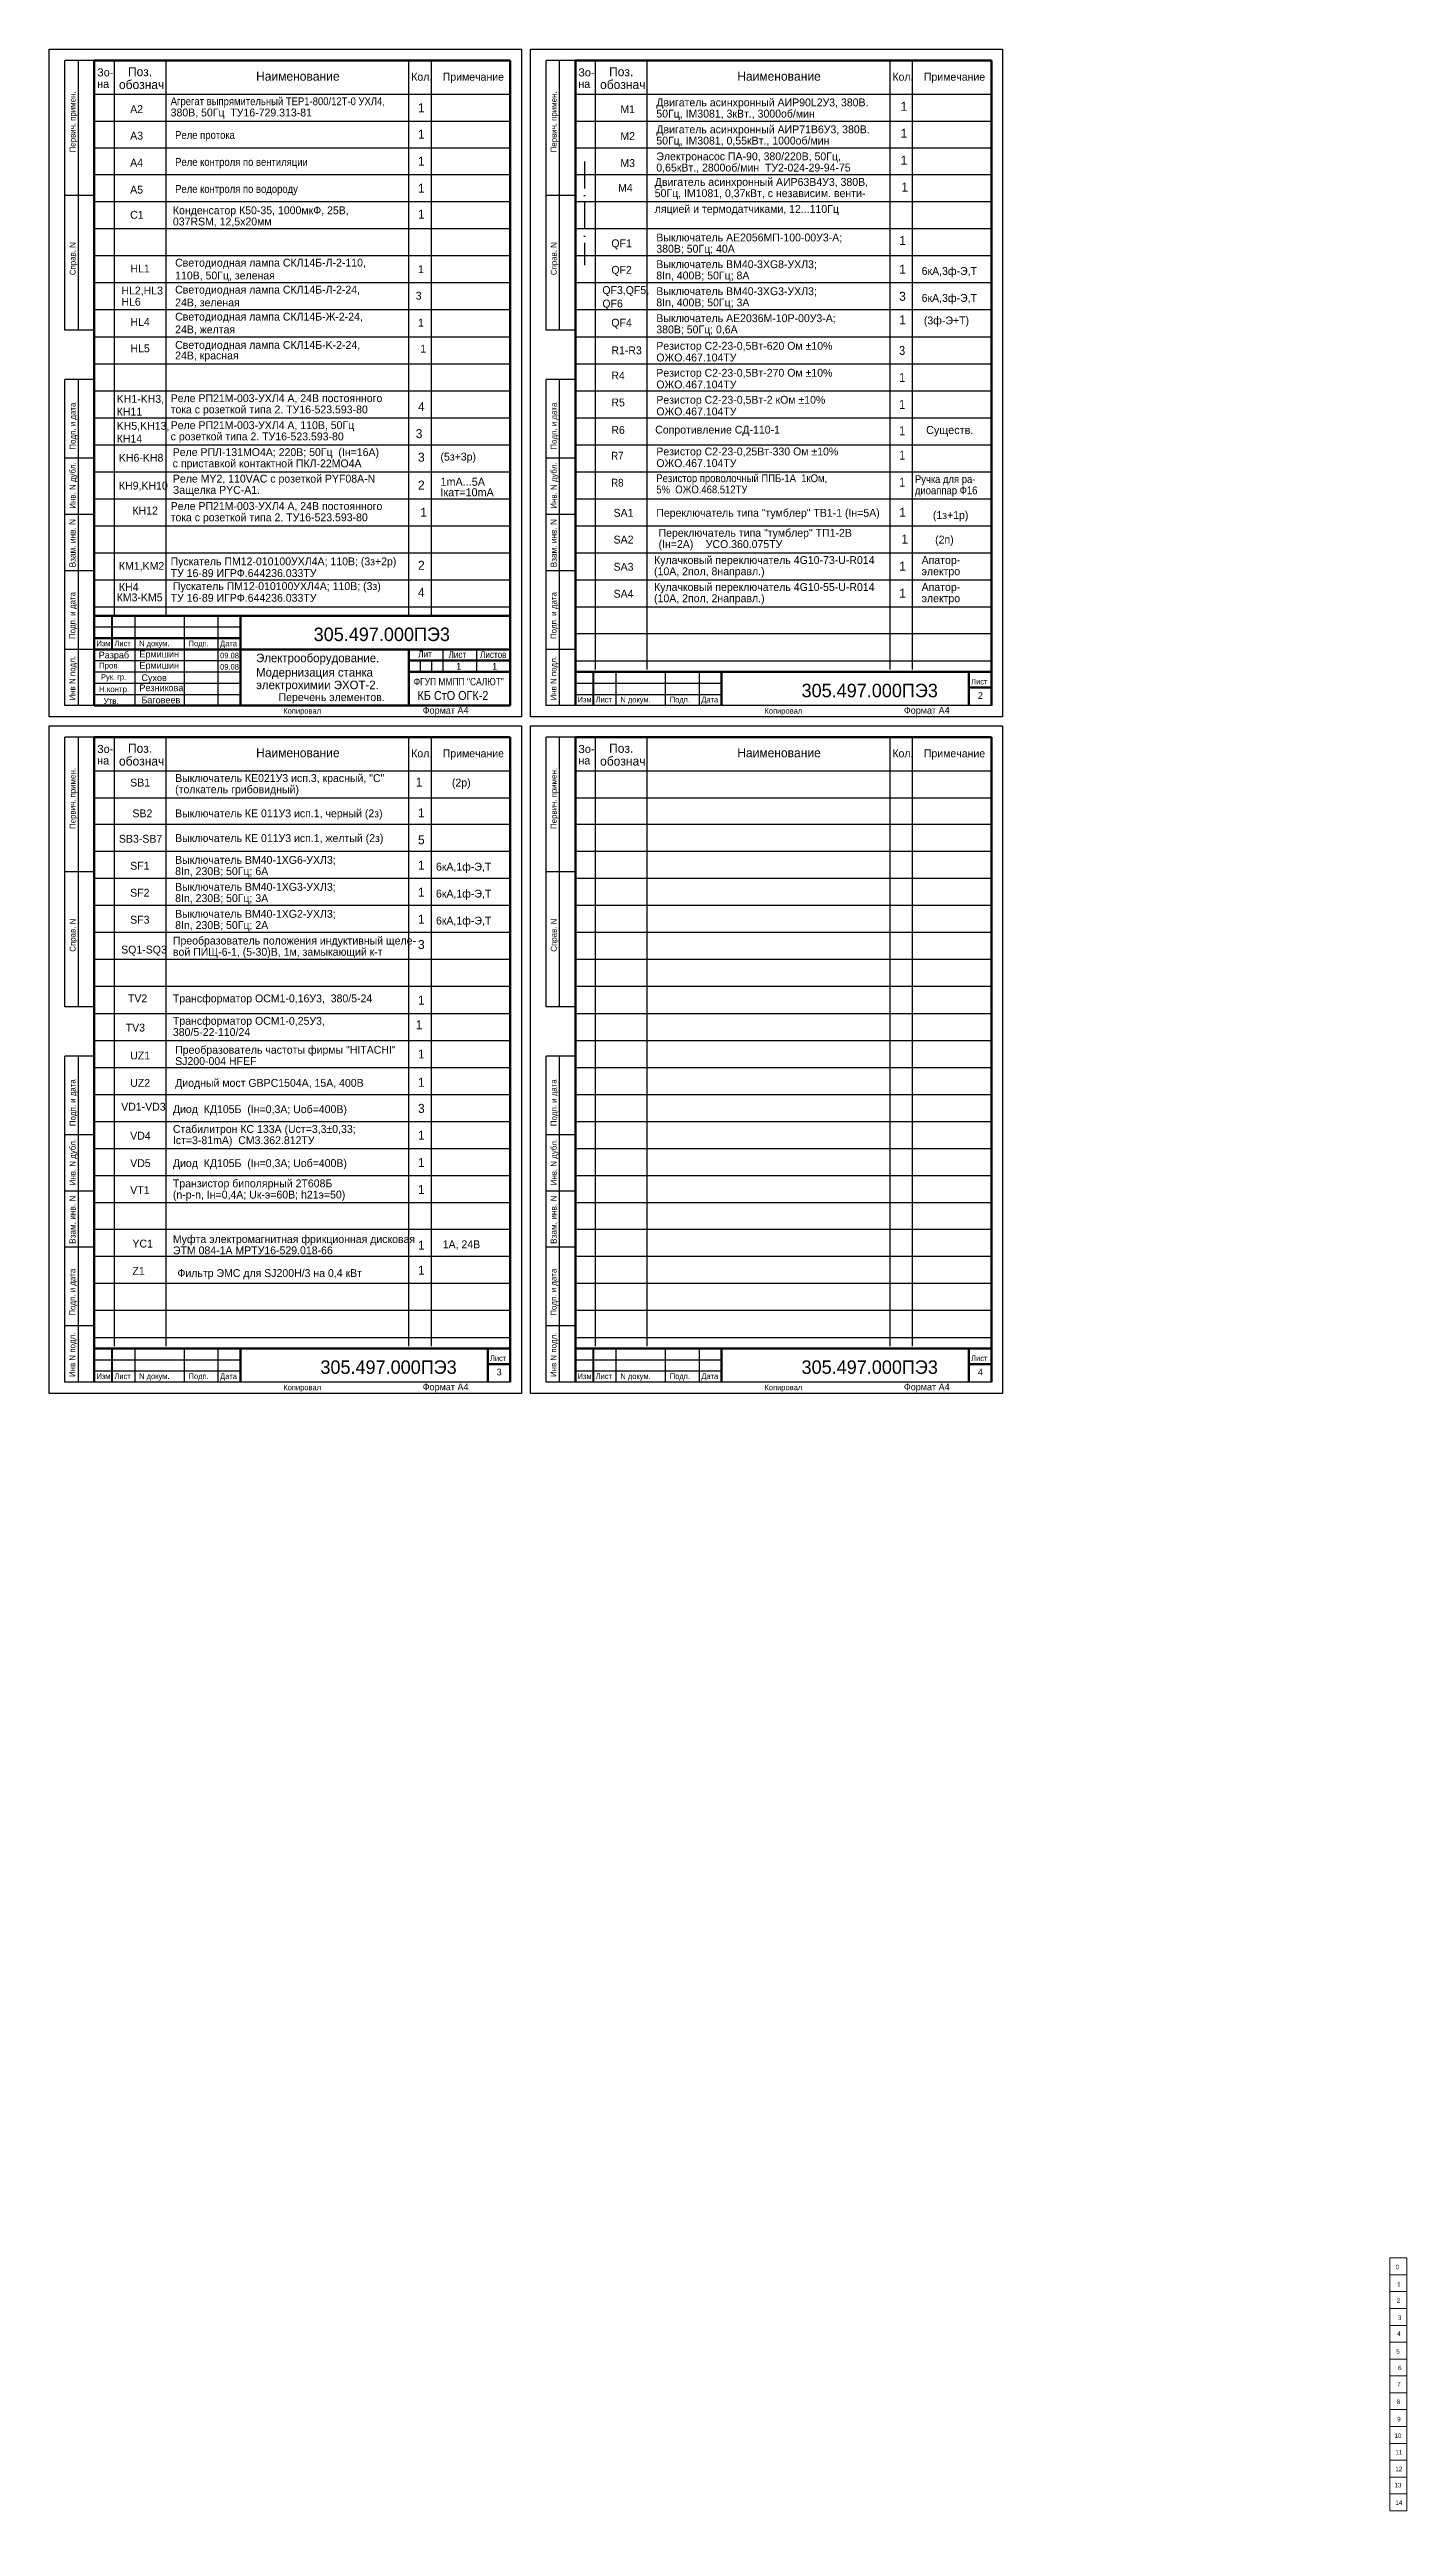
# Model space of a CAD drawing. Header units: millimetres. Extents: x -171 to 3674, y -1112 to 795.
# Drawn here: x 850 to 1454, y -497 to 598 of the extents above; entities that cross this region are included whole.
import ezdxf

# ---------------------------------------------------------------- set-up
doc = ezdxf.new("R2010")
doc.units = ezdxf.units.MM
doc.linetypes.add('ACAD_ISO10W100', pattern=[18, 12, -3, 0, -3])
doc.layers.get('0').update_dxf_attribs({"lineweight": 40})
for name, color, linetype, lineweight in [('Маркировка', 7, 'Continuous', 25), ('РАМКА', 7, 'Continuous', 30), ('Слой1', 3, 'Continuous', 30), ('Слой2', 4, 'ACAD_ISO10W100', 25), ('Слой3', 6, 'Continuous', 60), ('Элементы', 7, 'Continuous', 18)]:
    doc.layers.add(name, color=color, linetype=linetype, lineweight=lineweight)
doc.styles.get("Standard").update_dxf_attribs({"font": 'cad2win.shx'})

msp = doc.modelspace()

# ---------------------------------------------------------------- linework, layer by layer
for p, q in [((878, 331), (878, 346)), ((888.2, 346), (888.2, 346)), ((888.2, 346), (888.2, 346)), ((1092, 306), (1092, 321)), ((1102.2, 321), (1102.2, 321)), ((1102.2, 321), (1102.2, 321)), ((878, 5), (878, 20)), ((888.2, 20), (888.2, 20)), ((888.2, 20), (888.2, 20)), ((1092, 5), (1092, 20)), ((1102.2, 20), (1102.2, 20)), ((1102.2, 20), (1102.2, 20))]:
    msp.add_line(p, q)
at = {"layer": 'РАМКА'}
for p, q in [((888, 346), (888, 306)), ((910, 346.1), (910, 306)), ((925, 346), (925, 306)), ((1025, 331), (1025, 321)), ((1040, 331), (1040, 321)), ((1102, 321), (1102, 306)), ((1124, 321), (1124, 306)), ((1139, 321), (1139, 306)), ((1084, 311), (1149, 311)), ((1269, 306), (1084, 306)), ((888, 20), (888, 5)), ((910, 20), (910, 5)), ((925, 20), (925, 5)), ((1102, 20), (1102, 5)), ((1124, 20), (1124, 5)), ((1139, 20), (1139, 5)), ((870, 10), (935, 10)), ((1055, 5), (870, 5)), ((1084, 10), (1149, 10)), ((1269, 5), (1084, 5))]:
    msp.add_line(p, q, dxfattribs=at)
at = {"layer": 'Слой1'}
for p, q in [((850, 301), (850, 598)), ((850, 598), (1060, 598)), ((857, 473), (857, 593)), ((870, 593), (857, 593)), ((863, 473), (863, 593)), ((879, 346), (879, 593)), ((902, 346), (902, 593)), ((1010, 346), (1010, 593)), ((1020, 346), (1020, 593)), ((1060, 598), (1060, 301)), ((1064, 598), (1274, 598)), ((1064, 301), (1064, 598)), ((1071, 473), (1071, 593)), ((1084, 593), (1071, 593)), ((1077, 473), (1077, 593)), ((1093, 322), (1093, 593)), ((1116, 322), (1116, 593)), ((1224, 322), (1224, 593)), ((1234, 322), (1234, 593)), ((1274, 598), (1274, 301)), ((870, 578), (1054.9, 578)), ((1084, 578), (1268.9, 578)), ((870, 566), (1054.9, 566)), ((1084, 566), (1268.9, 566)), ((870, 554.2), (1055, 554.2)), ((1084, 554.2), (1269, 554.2)), ((870, 542.2), (1055, 542.2)), ((1084, 542.2), (1269, 542.2)), ((870, 533), (857, 533)), ((870, 530.2), (1055, 530.2)), ((1084, 533), (1071, 533)), ((1084, 530.2), (1269, 530.2)), ((870, 518.2), (1055, 518.2)), ((1084, 518.2), (1269, 518.2)), ((870, 506.2), (1055, 506.2)), ((1084, 506.2), (1269, 506.2)), ((870, 494.2), (1055, 494.2)), ((1084, 494.2), (1269, 494.2)), ((870, 482.2), (1055, 482.2)), ((1084, 482.2), (1269, 482.2)), ((870, 473), (857, 473)), ((1084, 473), (1071, 473)), ((870, 470), (1055, 470)), ((1084, 470), (1269, 470)), ((857, 306), (857, 451)), ((870, 451), (857, 451)), ((863, 306), (863, 451)), ((870, 458), (1055, 458)), ((1071, 306), (1071, 451)), ((1084, 451), (1071, 451)), ((1077, 306), (1077, 451)), ((1084, 458), (1269, 458)), ((870, 446), (1055, 446)), ((1084, 446), (1269, 446)), ((870, 434), (1055, 434)), ((1084, 434), (1269, 434)), ((870, 422), (1055, 422)), ((1084, 422), (1269, 422)), ((870, 416), (857, 416)), ((870, 410), (1055, 410)), ((1084, 416), (1071, 416)), ((1084, 410), (1269, 410)), ((870, 398), (1055, 398)), ((1084, 398), (1269, 398)), ((870, 391), (857, 391)), ((870, 386), (1055, 386)), ((1084, 391), (1071, 391)), ((1084, 386), (1269, 386)), ((870, 374), (1055, 374)), ((1084, 374), (1269, 374)), ((870, 366), (857, 366)), ((870, 362), (1055, 362)), ((1084, 366), (1071, 366)), ((1084, 362), (1269, 362)), ((870, 350), (1055, 350)), ((870, 341), (935, 341)), ((1084, 350), (1269, 350)), ((870, 331), (857, 331)), ((1084, 331), (1071, 331)), ((1084, 338), (1269, 338)), ((870, 326), (935, 326)), ((870, 321), (935, 321)), ((1015, 326), (1015, 321)), ((1020, 326), (1020, 321)), ((1084, 325.9), (1269, 325.9)), ((870, 316), (935, 316)), ((870, 311), (935, 311)), ((1084, 316), (1149, 316)), ((1060, 301), (850, 301)), ((850, 297), (1060, 297)), ((850, 0), (850, 297)), ((870, 306), (857, 306)), ((1060, 297), (1060, 0)), ((1274, 301), (1064, 301)), ((1064, 297), (1274, 297)), ((1064, 0), (1064, 297)), ((1084, 306), (1071, 306)), ((1274, 297), (1274, 0)), ((857, 172), (857, 292)), ((870, 292), (857, 292)), ((863, 172), (863, 292)), ((879, 21), (879, 292)), ((902, 21), (902, 292)), ((1010, 21), (1010, 292)), ((1020, 21), (1020, 292)), ((1071, 172), (1071, 292)), ((1084, 292), (1071, 292)), ((1077, 172), (1077, 292)), ((1093, 21), (1093, 292)), ((1116, 21), (1116, 292)), ((1224, 21), (1224, 292)), ((1234, 21), (1234, 292)), ((870, 277), (1054.9, 277)), ((1084, 277), (1268.9, 277)), ((870, 265), (1054.9, 265)), ((1084, 265), (1268.9, 265)), ((870, 253.2), (1055, 253.2)), ((1084, 253.2), (1269, 253.2)), ((870, 241.2), (1055, 241.2)), ((1084, 241.2), (1269, 241.2)), ((870, 232), (857, 232)), ((1084, 232), (1071, 232)), ((870, 229.2), (1055, 229.2)), ((1084, 229.2), (1269, 229.2)), ((870, 217.2), (1055, 217.2)), ((1084, 217.2), (1269, 217.2)), ((870, 205.2), (1055, 205.2)), ((1084, 205.2), (1269, 205.2)), ((870, 193.2), (1055, 193.2)), ((1084, 193.2), (1269, 193.2)), ((870, 181.2), (1055, 181.2)), ((1084, 181.2), (1269, 181.2)), ((870, 172), (857, 172)), ((870, 169), (1055, 169)), ((1084, 172), (1071, 172)), ((1084, 169), (1269, 169)), ((870, 157), (1055, 157)), ((1084, 157), (1269, 157)), ((857, 5), (857, 150)), ((870, 150), (857, 150)), ((863, 5), (863, 150)), ((870, 145), (1055, 145)), ((1071, 5), (1071, 150)), ((1084, 150), (1071, 150)), ((1077, 5), (1077, 150)), ((1084, 145), (1269, 145)), ((870, 133), (1055, 133)), ((1084, 133), (1269, 133)), ((870, 121), (1055, 121)), ((1084, 121), (1269, 121)), ((870, 115), (857, 115)), ((1084, 115), (1071, 115)), ((870, 109), (1055, 109)), ((1084, 109), (1269, 109)), ((870, 90), (857, 90)), ((870, 97), (1055, 97)), ((1084, 90), (1071, 90)), ((1084, 97), (1269, 97)), ((870, 85), (1055, 85)), ((1084, 85), (1269, 85)), ((870, 73), (1055, 73)), ((1084, 73), (1269, 73)), ((870, 65), (857, 65)), ((870, 61), (1055, 61)), ((1084, 65), (1071, 65)), ((1084, 61), (1269, 61)), ((870, 49), (1055, 49)), ((1084, 49), (1269, 49)), ((870, 37), (1055, 37)), ((1084, 37), (1269, 37)), ((870, 30), (857, 30)), ((870, 24.9), (1055, 24.9)), ((1084, 30), (1071, 30)), ((1084, 24.9), (1269, 24.9)), ((870, 15), (935, 15)), ((1084, 15), (1149, 15)), ((870, 5), (857, 5)), ((1084, 5), (1071, 5)), ((1060, 0), (850, 0)), ((1274, 0), (1064, 0))]:
    msp.add_line(p, q, dxfattribs=at)
at = {"layer": 'Слой2'}
msp.add_line((1088, 548), (1088, 502), dxfattribs=at)
at = {"layer": 'Слой3'}
for p, q in [((870, 593), (870, 306)), ((870, 593), (1055, 593)), ((1055, 593), (1055, 306)), ((1055, 593), (1055, 306)), ((1084, 593), (1084, 306)), ((1084, 593), (1269, 593)), ((1269, 593), (1269, 306)), ((870, 346), (1055, 346)), ((935, 346), (935, 306)), ((870, 336), (935, 336)), ((870, 331), (935, 331)), ((935, 331), (1055, 331)), ((1010, 331), (1010, 306)), ((1010, 326), (1055, 326)), ((1010, 321), (1055, 321)), ((1084, 321), (1269, 321)), ((1149, 321), (1149, 306)), ((1259, 321), (1259, 306)), ((1259, 314), (1269, 314)), ((1055, 306), (870, 306)), ((870, 292), (870, 5)), ((870, 292), (1055, 292)), ((1055, 292), (1055, 5)), ((1084, 292), (1084, 5)), ((1084, 292), (1269, 292)), ((1269, 292), (1269, 5)), ((870, 20), (1055, 20)), ((935, 20), (935, 5)), ((1045, 20), (1045, 5)), ((1045, 13), (1055, 13)), ((1084, 20), (1269, 20)), ((1149, 20), (1149, 5)), ((1259, 20), (1259, 5)), ((1259, 13), (1269, 13))]:
    msp.add_line(p, q, dxfattribs=at)
at = {"layer": 'Элементы', "lineweight": 15}
for points in [[(1446.3, -384.6), (1453.8, -384.6), (1453.8, -392.1), (1446.3, -392.1)], [(1446.3, -392.1), (1453.8, -392.1), (1453.8, -399.6), (1446.3, -399.6)], [(1446.3, -399.6), (1453.8, -399.6), (1453.8, -407.1), (1446.3, -407.1)], [(1446.3, -407.1), (1453.8, -407.1), (1453.8, -414.6), (1446.3, -414.6)], [(1446.3, -414.6), (1453.8, -414.6), (1453.8, -422.1), (1446.3, -422.1)], [(1446.3, -422.1), (1453.8, -422.1), (1453.8, -429.6), (1446.3, -429.6)], [(1446.3, -429.6), (1453.8, -429.6), (1453.8, -437.1), (1446.3, -437.1)], [(1446.3, -437.1), (1453.8, -437.1), (1453.8, -444.6), (1446.3, -444.6)], [(1446.3, -444.6), (1453.8, -444.6), (1453.8, -452.1), (1446.3, -452.1)], [(1446.3, -452.1), (1453.8, -452.1), (1453.8, -459.6), (1446.3, -459.6)], [(1446.3, -459.6), (1453.8, -459.6), (1453.8, -467.1), (1446.3, -467.1)], [(1446.3, -467.1), (1453.8, -467.1), (1453.8, -474.6), (1446.3, -474.6)], [(1446.3, -474.6), (1453.8, -474.6), (1453.8, -482.1), (1446.3, -482.1)], [(1446.3, -482.1), (1453.8, -482.1), (1453.8, -489.6), (1446.3, -489.6)], [(1446.3, -489.6), (1453.8, -489.6), (1453.8, -497.1), (1446.3, -497.1)]]:
    msp.add_lwpolyline(points, close=True, dxfattribs=at)

# ---------------------------------------------------------------- texts
for s, height, p in [('A2', 3.5, (886, 569.6)), ('380B, 50Гц  ТУ16-729.313-81', 3.5, (904, 568.1)), ('1', 4, (1014, 570)), ('M1', 3.5, (1104, 569.6)), ('Двигатель асинхронный АИР90L2У3, 380В.', 3.5, (1120, 572.6)), ('50Гц, IМ3081, 3кВт., 3000об/мин', 3.5, (1120, 567.6)), ('1', 4, (1228.6, 570.6)), ('A3', 3.5, (886, 557.8)), ('1', 4, (1014, 558.2)), ('M2', 3.5, (1104, 557.6)), ('Двигатель асинхронный АИР71B6У3, 380В.', 3.5, (1120, 560.6)), ('50Гц, IМ3081, 0,55кВт., 1000об/мин', 3.5, (1120, 555.6)), ('1', 4, (1228.6, 558.6)), ('A4', 3.5, (886, 545.8)), ('1', 4, (1014, 546.2)), ('M3', 3.5, (1104, 545.6)), ('Электронасос ПА-90, 380/220В, 50Гц,', 3.5, (1120, 548.6)), ('1', 4, (1228.6, 546.6)), ('A5', 3.5, (886, 533.8)), ('1', 4, (1014, 534.2)), ('M4', 3.5, (1103, 534.6)), ('Двигатель асинхронный АИР63B4У3, 380В,', 3.5, (1119.3, 537.2)), ('0,65кВт., 2800об/мин  ТУ2-024-29-94-75', 3.5, (1120, 543.6)), ('1', 4, (1229, 534.7)), ('C1', 3.5, (886, 522.6)), ('Конденсатор К50-35, 1000мкФ, 25В, ', 3.5, (905, 524.6)), ('1', 4, (1014, 522.6)), ('ляцией и термодатчиками, 12...110Гц', 3.5, (1119.3, 525.2)), ('50Гц, IМ1081, 0,37кВт, с независим. венти-', 3.5, (1119.3, 532.2)), ('037RSM, 12,5х20мм', 3.5, (905, 519.6)), ('Выключатель АЕ2056МП-100-00У3-А;', 3.5, (1120, 512.5)), ('1', 4, (1228, 510.9)), ('Светодиодная лампа СКЛ14Б-Л-2-110,', 3.5, (906, 501.3)), ('QF1', 3.5, (1100, 509.9)), ('380В; 50Гц; 40А ', 3.5, (1120, 507.5)), ('Выключатель ВМ40-3ХG8-УХЛ3;', 3.5, (1120, 500.6)), ('HL1', 3.5, (886.1, 498.7)), ('Светодиодная лампа СКЛ14Б-Л-2-24,', 3.5, (906, 489.3)), ('110В, 50Гц, зеленая', 3.5, (906, 495.6)), ('1', 3.5, (1014, 498.4)), ('QF2', 3.5, (1100, 498.1)), ('8In, 400В; 50Гц; 8А ', 3.5, (1120, 495.6)), ('1', 4, (1228, 498.1)), ('6кА,3ф-Э,Т', 3.5, (1238, 497.6)), ('HL2,HL3', 3.5, (882.1, 488.9)), ('HL6', 3.5, (882.1, 483.9)), ('24В, зеленая', 3.5, (906, 483.6)), ('3', 3.5, (1013, 486.6)), ('QF3,QF5,', 3.5, (1096, 489.1)), ('QF6', 3.5, (1096, 483.1)), ('8In, 400В; 50Гц; 3А ', 3.5, (1120, 483.6)), ('Выключатель ВМ40-3ХG3-УХЛ3;', 3.5, (1120, 488.6)), ('3', 4, (1228, 486.1)), ('6кА,3ф-Э,Т', 3.5, (1238, 485.6)), ('HL4', 3.5, (886.1, 474.9)), ('Светодиодная лампа СКЛ14Б-Ж-2-24,', 3.5, (906, 477.3)), ('24В, желтая', 3.5, (906, 471.6)), ('1', 3.5, (1014, 474.6)), ('QF4', 3.5, (1100, 474.6)), ('380В; 50Гц; 0,6А ', 3.5, (1120, 471.6)), ('Выключатель АЕ2036М-10P-00У3-А;', 3.5, (1120, 476.6)), ('1', 4, (1228, 475.6)), ('(3ф-Э+Т)', 3.5, (1239, 475.6)), ('HL5', 3.5, (886.1, 463.2)), ('Светодиодная лампа СКЛ14Б-K-2-24,', 3.5, (906, 464.7)), ('24В, красная', 3.5, (906, 460)), ('1', 3.5, (1015, 463)), ('R1-R3', 3.5, (1100, 462.3)), ('ОЖО.467.104ТУ', 3.5, (1120, 459.1)), ('Резистор С2-23-0,5Вт-620 Ом %%P10%%%', 3.5, (1120, 464.3)), ('R4', 3.5, (1100, 451.1)), ('ОЖО.467.104ТУ', 3.5, (1120, 447.1)), ('Резистор С2-23-0,5Вт-270 Ом %%P10%%%', 3.5, (1120, 452.3)), ('KH1-KH3,', 3.5, (880, 440.7)), ('КH11', 3.5, (880, 435)), ('тока с розеткой типа 2. ТУ16-523.593-80', 3.5, (904, 436)), ('Реле РП21М-003-УХЛ4 А, 24В постоянного', 3.5, (904, 441)), ('4', 4, (1014, 437)), ('R5', 3.5, (1100, 439.1)), ('ОЖО.467.104ТУ', 3.5, (1120, 435.1)), ('Резистор С2-23-0,5Вт-2 кОм %%P10%%%', 3.5, (1120, 440.3)), ('KH5,KH13,', 3.5, (880, 428.7)), ('с розеткой типа 2. ТУ16-523.593-80', 3.5, (904, 424)), ('Реле РП21М-003-УХЛ4 А, 110В, 50Гц', 3.5, (904, 429)), ('3', 4, (1013, 425)), ('R6', 3.5, (1100, 426.9)), ('Сопротивление СД-110-1', 3.5, (1119.5, 427)), ('Существ.', 3.6, (1240, 426.8)), ('КH14', 3.5, (880, 423)), ('KH6-KH8', 3.5, (881, 414.5)), ('Реле РПЛ-131MО4A; 220В; 50Гц  (Iн=16А)', 3.5, (904.9, 417)), ('3', 4, (1014, 414.5)), ('(5з+3р)', 3.5, (1024, 415)), ('Резистор С2-23-0,25Вт-330 Ом %%P10%%%', 3.5, (1120, 417.3)), ('КH9,KH10', 3.5, (881, 402.1)), ('с приставкой контактной ПКЛ-22MО4A', 3.5, (904.9, 412)), ('Реле MY2, 110VAC c розеткой PYF08A-N', 3.5, (905, 405.2)), ('2', 4, (1014, 402.1)), ('1mA...5A', 3.6, (1024, 403.8)), ('ОЖО.467.104ТУ', 3.5, (1120, 412.1)), ('КH12', 3.5, (887, 391)), ('Реле РП21М-003-УХЛ4 А, 24В постоянного', 3.5, (904, 393)), ('Защелка PYC-A1.', 3.5, (905, 400.2)), ('Iкат=10mA', 3.6, (1024, 399.1)), ('тока с розеткой типа 2. ТУ16-523.593-80', 3.5, (904, 388)), ('1', 4, (1015, 390)), ('SА1', 3.5, (1101, 390)), ('Переключатель типа "тумблер" ТВ1-1 (Iн=5А)', 3.5, (1120, 390)), ('Переключатель типа "тумблер" ТП1-2B', 3.5, (1121, 381.1)), ('1', 4, (1228, 390)), ('(1з+1р)', 3.5, (1243, 389)), ('SА2', 3.5, (1101, 378.1)), ('Кулачковый переключатель 4G10-73-U-R014', 3.5, (1119, 369)), ('(Iн=2А)', 3.5, (1121, 376.1)), ('УСО.360.075ТУ', 3.5, (1142, 376.1)), ('1', 4, (1229, 378.1)), ('Апатор-', 3.5, (1238, 369)), ('(2п)', 3.5, (1244, 378.1)), ('КM1,KM2', 3.5, (881, 366.4)), ('ТУ 16-89 ИГРФ.644236.033ТУ', 3.5, (904, 363.2)), ('Пускатель ПМ12-010100УХЛ4А; 110В; (3з+2p)', 3.5, (904, 368.4)), ('2', 4, (1014, 366.4)), ('SA3', 3.5, (1101, 366)), ('(10А, 2пол, 8направл.)', 3.5, (1119, 364)), ('1', 4, (1228, 366)), ('электро', 3.5, (1238, 364)), ('КM3-KM5', 3.5, (880, 352.4)), ('КH4', 3.5, (881, 357)), ('ТУ 16-89 ИГРФ.644236.033ТУ', 3.5, (904, 352.2)), ('Пускатель ПМ12-010100УХЛ4А; 110В; (3з)', 3.5, (905, 357.4)), ('4', 4, (1014, 354.4)), ('SA4', 3.5, (1101, 354)), ('(10А, 2пол, 2направл.)', 3.5, (1119, 352)), ('Кулачковый переключатель 4G10-55-U-R014', 3.5, (1119, 357)), ('1', 4, (1228, 354)), ('Апатор-', 3.5, (1238, 357)), ('электро', 3.5, (1238, 352)), ('305.497.000ПЭ3', 6, (967.6, 334.7)), ('Электрооборудование.', 3.8, (942, 325.3)), ('Модернизация станка', 3.8, (942, 318.9)), ('1', 3, (1031, 322)), ('1', 3, (1047, 322)), ('электрохимии ЭХОТ-2.', 3.8, (942, 313.3)), ('Перечень элементов.', 3.5, (952, 308)), ('305.497.000ПЭ3', 6, (1184.6, 309.7)), ('2', 3, (1263, 309)), ('Копировал', 2.5, (954.1, 302.4)), ('Копировал', 2.5, (1168.1, 302.4)), ('Выключатель КЕ021У3 исп.3, красный, "С"', 3.5, (906, 272)), ('1', 4, (1013, 270)), ('SB1', 3.5, (886, 270)), ('(толкатель грибовидный)', 3.5, (906, 267)), ('(2р)', 3.5, (1029.1, 270)), ('SB2', 3.5, (887, 256.3)), ('Выключатель КЕ 011У3 исп.1, черный (2з)', 3.5, (906, 256.3)), ('1', 4, (1014, 256.3)), ('SB3-SB7', 3.5, (881, 245)), ('Выключатель КЕ 011У3 исп.1, желтый (2з)', 3.5, (906, 245.3)), ('5', 4, (1014, 244.3)), ('SF1', 3.5, (886, 233)), ('8In, 230В; 50Гц; 6А ', 3.5, (906, 230.6)), ('Выключатель ВМ40-1ХG6-УХЛ3;', 3.5, (906, 235.6)), ('1', 4, (1014, 233)), ('6кА,1ф-Э,Т', 3.5, (1022, 232.6)), ('SF2', 3.5, (886, 221)), ('8In, 230В; 50Гц; 3А ', 3.5, (906, 218.6)), ('Выключатель ВМ40-1ХG3-УХЛ3;', 3.5, (906, 223.6)), ('1', 4, (1014, 221)), ('6кА,1ф-Э,Т', 3.5, (1022, 220.6)), ('SF3', 3.5, (886, 209)), ('8In, 230В; 50Гц; 2А ', 3.5, (906, 206.6)), ('Выключатель ВМ40-1ХG2-УХЛ3;', 3.5, (906, 211.6)), ('1', 4, (1014, 209)), ('6кА,1ф-Э,Т', 3.5, (1022, 208.6)), ('SQ1-SQ3', 3.5, (882, 195.7)), ('вой ПИЩ-6-1, (5-30)B, 1м, замыкающий к-т ', 3.5, (905, 194.7)), ('Преобразователь положения индуктивный щеле-', 3.5, (905, 199.7)), ('3', 4, (1014, 197.7)), ('TV2', 3.5, (885, 174)), ('Трансформатор ОСМ1-0,16У3,  380/5-24', 3.5, (905, 174)), ('1', 4, (1014, 173)), ('TV3', 3.5, (884, 161)), ('Трансформатор ОСМ1-0,25У3,  ', 3.5, (905, 164)), ('1', 4, (1013, 162)), ('380/5-22-110/24', 3.5, (905, 159)), ('Преобразователь частоты фирмы "HITACHI"', 3.5, (906, 151.1)), ('UZ1', 3.5, (886, 148.6)), ('SJ200-004 HFEF', 3.5, (906, 146.1)), ('1', 4, (1014, 149)), ('UZ2', 3.5, (886, 136.4)), ('Диодный мост GBPC1504A, 15A, 400B', 3.5, (906, 136.4)), ('1', 4, (1014, 136.4)), ('VD1-VD3', 3.5, (882, 125.8)), ('Диод  КД105Б  (Iн=0,3А; Uоб=400В)', 3.5, (905, 124.7)), ('3', 4, (1014, 124.8)), ('VD4', 3.5, (886, 112.9)), ('Стабилитрон КС 133А (Uст=3,3%%P0,33; ', 3.5, (905, 115.9)), ('Icт=3-81mА)  CМ3.362.812ТУ', 3.5, (905, 110.9)), ('1', 4, (1014, 112.9)), ('VD5', 3.5, (886, 100.7)), ('Диод  КД105Б  (Iн=0,3А; Uоб=400В)', 3.5, (905, 100.7)), ('1', 4, (1014, 100.7)), ('VT1', 3.5, (886, 88.7)), ('Транзистор биполярный 2Т608Б ', 3.5, (905, 91.7)), ('(n-p-n, Iн=0,4А; Uк-э=60В; h21э=50)', 3.5, (905, 86.7)), ('1', 4, (1014, 88.7)), ('YC1', 3.5, (887, 64.9)), ('Муфта электромагнитная фрикционная дисковая', 3.5, (905, 66.9)), ('1', 4, (1014, 63.9)), ('1A, 24B', 3.5, (1025, 64.6)), ('Z1', 3.5, (887, 52.8)), ('ЭТМ 084-1А МРТУ16-529.018-66', 3.5, (905, 61.9)), ('Фильтр ЭМС для SJ200H/3 на 0,4 кВт', 3.5, (907, 51.8)), ('1', 4, (1014, 52.8)), ('305.497.000ПЭ3', 6, (970.6, 8.7)), ('3', 3, (1049, 8)), ('305.497.000ПЭ3', 6, (1184.6, 8.7)), ('4', 3, (1263, 8)), ('Копировал', 2.5, (954.1, 1.4)), ('Копировал', 2.5, (1168.1, 1.4))]:
    msp.add_text(s, height=height).set_placement(p)
at = {"width": 0.9}
for s, height, p in [('Агрегат выпрямительный ТЕР1-800/12Т-0 УХЛ4,', 3.5, (904, 573.1)), ('Реле протока', 3.5, (906, 558.1)), ('Реле контроля по вентиляции', 3.5, (906, 546.1)), ('Реле контроля по водороду', 3.5, (906, 534.1)), ('3', 4, (1228, 462)), ('1', 4, (1228, 450)), ('1', 4, (1228, 438)), ('1', 4, (1228, 426.3)), ('R7', 3.5, (1100, 415.4)), ('1', 4, (1228, 415.4)), ('R8', 3.5, (1100, 403.4)), ('Резистор проволочный ППБ-1А  1кОм,', 3.5, (1120, 405.4)), ('1', 4, (1228, 403.4)), ('Ручка для ра-', 3.5, (1235, 405)), ('5%%%  ОЖО.468.512ТУ', 3.5, (1120, 400.4)), ('диоаппар Ф16', 3.5, (1235, 400))]:
    msp.add_text(s, height=height, dxfattribs=at).set_placement(p)
at = {"color": 0}
for s, height, width, p in [('ФГУП ММПП "САЛЮТ"', 3.3, 0.85, (1012.1, 315)), ('КБ СтО ОГК-2', 4, 0.9, (1013.8, 308.5))]:
    msp.add_text(s, height=height, dxfattribs=dict(at, width=width)).set_placement(p)
at = {"layer": 'Маркировка'}
for s, p in [('0', (1448.8, -389.6)), ('2', (1449.3, -404.6)), ('1', (1449.5, -397.3)), ('3', (1449.8, -412.1)), ('5', (1449.1, -427.2)), ('4', (1449.5, -419.3)), ('6', (1449.9, -434.5)), ('8', (1449.3, -449.6)), ('7', (1449.5, -441.8)), ('9', (1449.5, -457.3)), ('10', (1448.3, -464.7)), ('11', (1448.7, -472)), ('12', (1448.7, -479.5)), ('13', (1448.3, -486.7)), ('14', (1448.7, -494.5))]:
    msp.add_text(s, height=2, dxfattribs=at).set_placement(p)
at = {"layer": 'Слой1'}
for s, height, p in [('Зо-', 3.6, (871.3, 585.9)), ('на', 3.6, (871.3, 580.8)), ('обознач.', 4, (881, 580.3)), ('Поз.', 4, (885, 586)), ('Наименование', 4, (942, 584)), ('Кол.', 3.5, (1011, 584)), ('Примечание', 3.5, (1025, 584)), ('Зо-', 3.6, (1085.3, 585.9)), ('на', 3.6, (1085.3, 580.8)), ('обознач.', 4, (1095, 580.3)), ('Поз.', 4, (1099, 586)), ('Наименование', 4, (1156, 584)), ('Кол.', 3.5, (1225, 584)), ('Примечание', 3.5, (1239, 584)), ('Изм', 2.5, (871, 332.4)), ('Разраб', 3, (872, 327)), ('Лист', 2.5, (879, 332.4)), ('N докум.', 2.5, (890, 332.4)), ('Подп.', 2.5, (912, 332.4)), ('Дата', 2.5, (926, 332.4)), ('09.08', 2.5, (926, 327)), ('Пров.', 2.62, (872.1, 322.5)), ('Рук. гр.', 2.5, (873, 317.5)), ('Сухов', 3, (891, 316.9)), ('09.08', 2.5, (926, 322)), ('Лист', 2.5, (1260, 315.4)), ('Н.контр.', 2.62, (872.1, 312)), ('Утв.', 2.62, (874.2, 306.7)), ('Баговеев', 3, (891, 307)), ('Изм', 2.5, (1085, 307.4)), ('Лист', 2.5, (1093, 307.4)), ('N докум.', 2.5, (1104, 307.4)), ('Подп.', 2.5, (1126, 307.4)), ('Дата', 2.5, (1140, 307.4)), ('Формат А4', 3, (1016.1, 302.4)), ('Формат А4', 3, (1230.1, 302.4)), ('Зо-', 3.6, (871.3, 284.9)), ('Поз.', 4, (885, 285)), ('Наименование', 4, (942, 283)), ('Кол.', 3.5, (1011, 283)), ('Примечание', 3.5, (1025, 283)), ('Зо-', 3.6, (1085.3, 284.9)), ('Поз.', 4, (1099, 285)), ('Наименование', 4, (1156, 283)), ('Кол.', 3.5, (1225, 283)), ('Примечание', 3.5, (1239, 283)), ('на', 3.6, (871.3, 279.8)), ('обознач.', 4, (881, 279.3)), ('на', 3.6, (1085.3, 279.8)), ('обознач.', 4, (1095, 279.3)), ('Лист', 2.5, (1046, 14.4)), ('Лист', 2.5, (1260, 14.4)), ('Изм', 2.5, (871, 6.4)), ('Лист', 2.5, (879, 6.4)), ('N докум.', 2.5, (890, 6.4)), ('Подп.', 2.5, (912, 6.4)), ('Дата', 2.5, (926, 6.4)), ('Формат А4', 3, (1016.1, 1.4)), ('Изм', 2.5, (1085, 6.4)), ('Лист', 2.5, (1093, 6.4)), ('N докум.', 2.5, (1104, 6.4)), ('Подп.', 2.5, (1126, 6.4)), ('Дата', 2.5, (1140, 6.4)), ('Формат А4', 3, (1230.1, 1.4))]:
    msp.add_text(s, height=height, dxfattribs=at).set_placement(p)
for s, height, p in [('Первич. примен.', 2.625, (861.7, 552.1)), ('Первич. примен.', 2.625, (1075.7, 552.1)), ('Справ. N', 2.62, (861.7, 497.5)), ('Справ. N', 2.62, (1075.7, 497.5)), ('Подп. и дата', 2.625, (861.7, 419.9)), ('Подп. и дата', 2.625, (1075.7, 419.9)), ('Инв. N дубл.', 2.625, (861.7, 393.6)), ('Инв. N дубл.', 2.625, (1075.7, 393.6)), ('Взам. инв. N', 2.756, (861.7, 367.5)), ('Взам. инв. N', 2.756, (1075.7, 367.5)), ('Подп. и дата', 2.625, (861.6, 335.6)), ('Подп. и дата', 2.625, (1075.6, 335.6)), ('Инв N подл.', 2.625, (861.6, 308.3)), ('Инв N подл.', 2.625, (1075.6, 308.3)), ('Первич. примен.', 2.625, (861.7, 251.1)), ('Первич. примен.', 2.625, (1075.7, 251.1)), ('Справ. N', 2.62, (861.7, 196.5)), ('Справ. N', 2.62, (1075.7, 196.5)), ('Подп. и дата', 2.625, (861.7, 118.9)), ('Подп. и дата', 2.625, (1075.7, 118.9)), ('Инв. N дубл.', 2.625, (861.7, 92.6)), ('Инв. N дубл.', 2.625, (1075.7, 92.6)), ('Взам. инв. N', 2.756, (861.7, 66.5)), ('Взам. инв. N', 2.756, (1075.7, 66.5)), ('Подп. и дата', 2.625, (861.6, 34.6)), ('Подп. и дата', 2.625, (1075.6, 34.6)), ('Инв N подл.', 2.625, (861.6, 7.3)), ('Инв N подл.', 2.625, (1075.6, 7.3))]:
    msp.add_text(s, height=height, rotation=90, dxfattribs=at).set_placement(p)
at = {"layer": 'Слой1', "lineweight": -2}
for s, p in [('Ермишин', (890.1, 327.4)), ('Ермишин', (890.1, 322.4)), ('Резникова', (890.1, 312.4))]:
    msp.add_text(s, height=3, dxfattribs=at).set_placement(p)
at = {"layer": 'Слой1', "width": 0.9}
for s, p in [('Лит', (1014.1, 327.4)), ('Лист', (1027.6, 327.2)), ('Листов', (1041.6, 327.2))]:
    msp.add_text(s, height=3, dxfattribs=at).set_placement(p)

doc.saveas('drawing.dxf')
